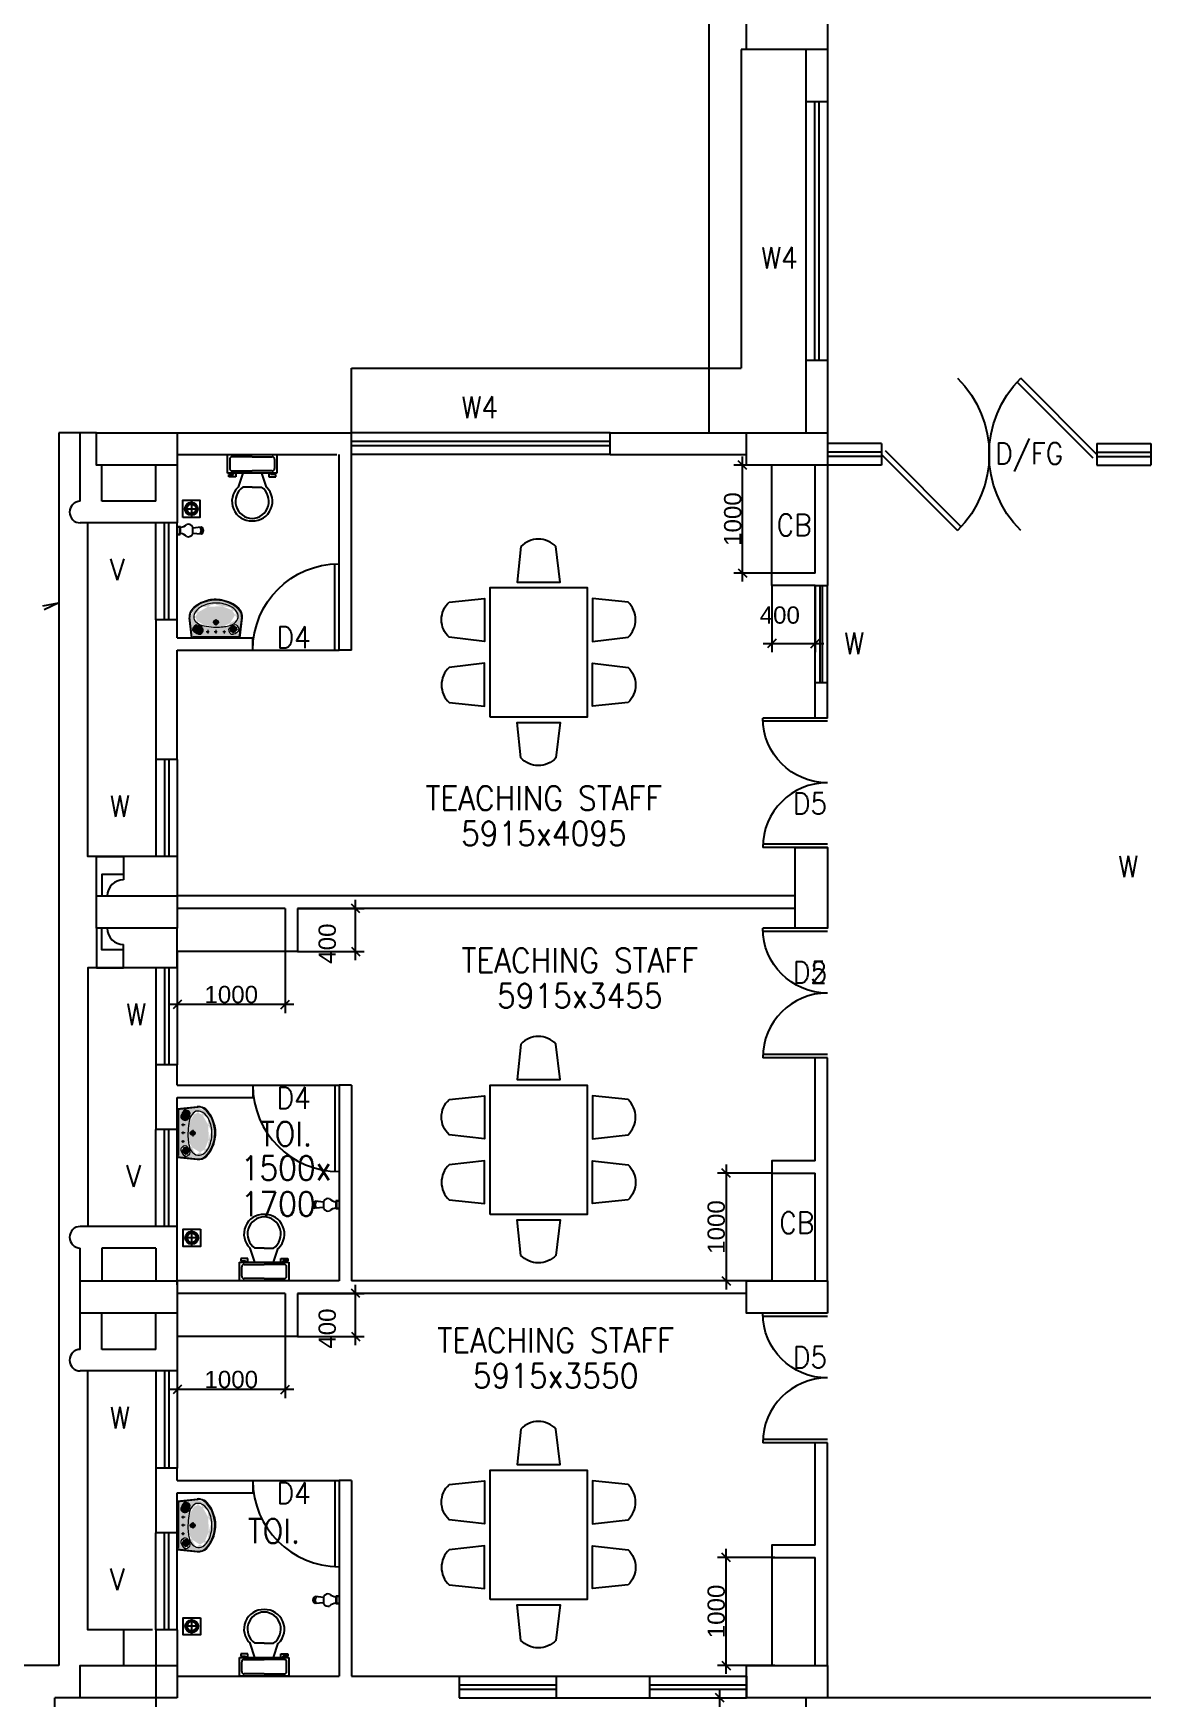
# Model space of a CAD drawing. Extents: x 10161149 to 10263331, y -3696053 to -3547728.
# Drawn here: x 10172355 to 10182655, y -3635863 to -3620428 of the extents above; entities that cross this region are included whole.
import ezdxf
from ezdxf.enums import TextEntityAlignment as Align

# ---------------------------------------------------------------- set-up
doc = ezdxf.new("R2010")
doc.units = 0
doc.header["$MEASUREMENT"] = 0
doc.header["$PDMODE"] = 35
doc.linetypes.add('DASHED', pattern=[0.75, 0.5, -0.25])
doc.layers.get('0').update_dxf_attribs({"linetype": 'CONTINUOUS'})
doc.layers.get('Defpoints').update_dxf_attribs({"linetype": 'CONTINUOUS'})
for name, color, linetype in [('25', 6, 'CONTINUOUS'), ('5', 3, 'CONTINUOUS'), ('COL', 2, 'CONTINUOUS'), ('DAS', 1, 'DASHED'), ('DIM', 8, 'CONTINUOUS'), ('dim1', 5, 'CONTINUOUS'), ('DOOR', 31, 'CONTINUOUS'), ('EWC', 5, 'CONTINUOUS'), ('Exi. Walls', 170, 'CONTINUOUS'), ('floor trap', 9, 'CONTINUOUS'), ('Furn-Hat', 145, 'CONTINUOUS'), ('soil pipe', 10, 'CONTINUOUS'), ('tap', 8, 'CONTINUOUS'), ('Toi-Euip', 8, 'CONTINUOUS'), ('TXW', 6, 'CONTINUOUS'), ('Venti', 161, 'CONTINUOUS'), ('WATERLINE', 124, 'CONTINUOUS'), ('Window', 4, 'CONTINUOUS')]:
    doc.layers.add(name, color=color, linetype=linetype)
doc.layers.add('toi-fix', color=46, linetype='CONTINUOUS', lineweight=18)
doc.styles.add('ROMANS', font='arial.ttf')
doc.styles.get("Standard").update_dxf_attribs({"font": 'romans.shx'})
doc.linetypes.add('ZIGZAG', pattern='A,0.0001,-0.2,[131,ltypeshp.shx,S=0.2,R=0,X=-0.2,Y=0],-0.4,[131,ltypeshp.shx,S=0.2,R=180,X=0.2,Y=0],-0.2', length=0.8001)
doc.dimstyles.new('int. dim', dxfattribs={"dimtxt": 160, "dimasz": 80, "dimexe": 80, "dimexo": 0, "dimgap": 10, "dimtad": 1, "dimdec": 0, "dimzin": 12, "dimdsep": 46, "dimtxsty": 'ROMANS', "dimblk": 'OBLIQUE', "dimcen": 1.5, "dimdle": 80, "dimclrd": 5, "dimclre": 5, "dimclrt": 4, "dimadec": 0, "dimazin": 0, "dimtfac": 1, "dimtdec": 0, "dimtix": 1, "dimtmove": 2, "dimatfit": 3, "dimfxl": 1, "dimtolj": 1, "dimtzin": 0, "dimlwd": -1, "dimlwe": -1, "dimarcsym": 0})

# ---------------------------------------------------------------- blocks, each defined once
blk = doc.blocks.new('_Oblique')
at = {"color": 0, "linetype": 'ByBlock', "lineweight": -2}
blk.add_line((-0.5, -0.5), (0.5, 0.5), dxfattribs=at)
blk = doc.blocks.new('*D67')
at = {"layer": 'Defpoints', "color": 0, "lineweight": -3, "transparency": 16777216}
for p in [(10178659, -3635863), (10178724, -3635863), (10178659, -3638863)]:
    blk.add_point(p, dxfattribs=at)
at = {"layer": 'dim1', "color": 5, "transparency": 16777216}
for p, q in [((10178659, -3635863), (10178804, -3635863)), ((10178724, -3638943), (10178724, -3635783)), ((10178659, -3638863), (10178804, -3638863))]:
    blk.add_line(p, q, dxfattribs=at)
at = {"layer": 'dim1', "color": 5, "transparency": 16777216, "xscale": 80, "yscale": 80, "zscale": 80}
for p, rotation in [((10178724, -3635863), 90), ((10178724, -3638863), 270)]:
    blk.add_blockref('_Oblique', p, dxfattribs=dict(at, rotation=rotation))
at = {"layer": 'dim1', "color": 4, "transparency": 16777216, "insert": (10178632, -3637363), "char_height": 160, "attachment_point": 5, "rotation": 90, "style": 'ROMANS'}
blk.add_mtext('\\A1;3000', dxfattribs=at)
blk = doc.blocks.new('*D69')
at = {"layer": 'Defpoints', "color": 0, "lineweight": -3, "transparency": 16777216}
for p in [(10173491, -3635233), (10179521, -3635863), (10179521, -3636736)]:
    blk.add_point(p, dxfattribs=at)
at = {"layer": 'dim1', "color": 5, "transparency": 16777216}
for p, q in [((10173491, -3635233), (10173491, -3636816)), ((10179521, -3635863), (10179521, -3636816)), ((10173411, -3636736), (10179601, -3636736))]:
    blk.add_line(p, q, dxfattribs=at)
at = {"layer": 'dim1', "color": 5, "transparency": 16777216, "xscale": 80, "yscale": 80, "zscale": 80, "rotation": 180}
blk.add_blockref('_Oblique', (10173491, -3636736), dxfattribs=at)
at = {"layer": 'dim1', "color": 5, "transparency": 16777216, "xscale": 80, "yscale": 80, "zscale": 80}
blk.add_blockref('_Oblique', (10179521, -3636736), dxfattribs=at)
at = {"layer": 'dim1', "color": 4, "transparency": 16777216, "insert": (10176506, -3636645), "char_height": 160, "attachment_point": 5, "style": 'ROMANS'}
blk.add_mtext('\\A1;6030', dxfattribs=at)
blk = doc.blocks.new('*D70')
at = {"layer": 'Defpoints', "color": 0, "lineweight": -3, "transparency": 16777216}
for p in [(10173691, -3632513), (10174691, -3632513), (10173691, -3633004)]:
    blk.add_point(p, dxfattribs=at)
at = {"layer": 'dim1', "color": 5, "transparency": 16777216}
for p, q in [((10173691, -3632513), (10173691, -3633084)), ((10174691, -3632513), (10174691, -3633084)), ((10174771, -3633004), (10173611, -3633004))]:
    blk.add_line(p, q, dxfattribs=at)
at = {"layer": 'dim1', "color": 5, "transparency": 16777216, "xscale": 80, "yscale": 80, "zscale": 80, "rotation": 180}
blk.add_blockref('_Oblique', (10173691, -3633004), dxfattribs=at)
at = {"layer": 'dim1', "color": 5, "transparency": 16777216, "xscale": 80, "yscale": 80, "zscale": 80}
blk.add_blockref('_Oblique', (10174691, -3633004), dxfattribs=at)
at = {"layer": 'dim1', "color": 4, "transparency": 16777216, "insert": (10174191, -3632913), "char_height": 160, "attachment_point": 5, "style": 'ROMANS'}
blk.add_mtext('\\A1;1000', dxfattribs=at)
blk = doc.blocks.new('*D71')
at = {"layer": 'Defpoints', "color": 0, "lineweight": -3, "transparency": 16777216}
for p in [(10174806, -3632113), (10175345, -3632113), (10174806, -3632513)]:
    blk.add_point(p, dxfattribs=at)
at = {"layer": 'dim1', "color": 5, "transparency": 16777216}
for p, q in [((10174806, -3632113), (10175425, -3632113)), ((10175345, -3632593), (10175345, -3632033)), ((10174806, -3632513), (10175425, -3632513))]:
    blk.add_line(p, q, dxfattribs=at)
at = {"layer": 'dim1', "color": 5, "transparency": 16777216, "xscale": 80, "yscale": 80, "zscale": 80}
for p, rotation in [((10175345, -3632113), 90), ((10175345, -3632513), 270)]:
    blk.add_blockref('_Oblique', p, dxfattribs=dict(at, rotation=rotation))
at = {"layer": 'dim1', "color": 4, "transparency": 16777216, "insert": (10175082, -3632440), "char_height": 160, "attachment_point": 5, "rotation": 90, "style": 'ROMANS'}
blk.add_mtext('\\A1;400', dxfattribs=at)
blk = doc.blocks.new('WINP')
at = {"layer": 'Window'}
for p, q in [((0, 0), (0, 1)), ((0, 1), (1, 1)), ((1, 0), (1, 1)), ((0, 0.6), (1, 0.6)), ((0, 0.4), (1, 0.4)), ((0, 0), (1, 0))]:
    blk.add_line(p, q, dxfattribs=at)
blk = doc.blocks.new('VENTP')
at = {"layer": 'Venti'}
for p, q in [((0, 0), (0, 1)), ((0, 1), (1, 1)), ((1, 0), (1, 1)), ((0, 0), (1, 0))]:
    blk.add_line(p, q, dxfattribs=at)
at = {"layer": 'Venti', "ltscale": 2}
for p, q in [((0, 0.6), (1, 0.6)), ((0, 0.4), (1, 0.4))]:
    blk.add_line(p, q, dxfattribs=at)
blk = doc.blocks.new('DOORP')
at = {"layer": 'DOOR'}
for p, q in [((0, 0), (0, 1)), ((0.05, 0), (0.05, 0.999))]:
    blk.add_line(p, q, dxfattribs=at)
at = {"layer": 'DOOR', "color": 145}
blk.add_arc((0, 0), 1, 0, 90, dxfattribs=at)
blk = doc.blocks.new('*D72')
at = {"layer": 'Defpoints', "color": 0, "lineweight": -3, "transparency": 16777216}
for p in [(10173691, -3628943), (10174691, -3628943), (10173691, -3629434)]:
    blk.add_point(p, dxfattribs=at)
at = {"layer": 'dim1', "color": 5, "transparency": 16777216}
for p, q in [((10173691, -3628943), (10173691, -3629514)), ((10174691, -3628943), (10174691, -3629514)), ((10174771, -3629434), (10173611, -3629434))]:
    blk.add_line(p, q, dxfattribs=at)
at = {"layer": 'dim1', "color": 5, "transparency": 16777216, "xscale": 80, "yscale": 80, "zscale": 80, "rotation": 180}
blk.add_blockref('_Oblique', (10173691, -3629434), dxfattribs=at)
at = {"layer": 'dim1', "color": 5, "transparency": 16777216, "xscale": 80, "yscale": 80, "zscale": 80}
blk.add_blockref('_Oblique', (10174691, -3629434), dxfattribs=at)
at = {"layer": 'dim1', "color": 4, "transparency": 16777216, "insert": (10174191, -3629343), "char_height": 160, "attachment_point": 5, "style": 'ROMANS'}
blk.add_mtext('\\A1;1000', dxfattribs=at)
blk = doc.blocks.new('*D73')
at = {"layer": 'Defpoints', "color": 0, "lineweight": -3, "transparency": 16777216}
for p in [(10174806, -3628543), (10175345, -3628543), (10174806, -3628943)]:
    blk.add_point(p, dxfattribs=at)
at = {"layer": 'dim1', "color": 5, "transparency": 16777216}
for p, q in [((10174806, -3628543), (10175425, -3628543)), ((10175345, -3629023), (10175345, -3628463)), ((10174806, -3628943), (10175425, -3628943))]:
    blk.add_line(p, q, dxfattribs=at)
at = {"layer": 'dim1', "color": 5, "transparency": 16777216, "xscale": 80, "yscale": 80, "zscale": 80}
for p, rotation in [((10175345, -3628543), 90), ((10175345, -3628943), 270)]:
    blk.add_blockref('_Oblique', p, dxfattribs=dict(at, rotation=rotation))
at = {"layer": 'dim1', "color": 4, "transparency": 16777216, "insert": (10175082, -3628870), "char_height": 160, "attachment_point": 5, "rotation": 90, "style": 'ROMANS'}
blk.add_mtext('\\A1;400', dxfattribs=at)
blk = doc.blocks.new('BLK')
at = {"layer": 'DIM', "color": 6}
blk.add_line((-1, 0), (0, 0), dxfattribs=at)
at = {"layer": 'DIM'}
blk.add_line((0, 0), (-0.97, -0.26), dxfattribs=at)
blk = doc.blocks.new('*D74')
at = {"layer": 'Defpoints', "color": 0, "lineweight": -3, "transparency": 16777216}
for p in [(10178782, -3634563), (10179232, -3634563), (10179232, -3635563)]:
    blk.add_point(p, dxfattribs=at)
at = {"layer": 'dim1', "color": 5, "transparency": 16777216}
for p, q in [((10179232, -3634563), (10178702, -3634563)), ((10178782, -3635643), (10178782, -3634483)), ((10179232, -3635563), (10178702, -3635563))]:
    blk.add_line(p, q, dxfattribs=at)
at = {"layer": 'dim1', "color": 5, "transparency": 16777216, "xscale": 80, "yscale": 80, "zscale": 80}
for p, rotation in [((10178782, -3634563), 90), ((10178782, -3635563), 270)]:
    blk.add_blockref('_Oblique', p, dxfattribs=dict(at, rotation=rotation))
at = {"layer": 'dim1', "color": 4, "transparency": 16777216, "insert": (10178690, -3635063), "char_height": 160, "attachment_point": 5, "rotation": 90, "style": 'ROMANS'}
blk.add_mtext('\\A1;1000', dxfattribs=at)
blk = doc.blocks.new('*D76')
at = {"layer": 'Defpoints', "color": 0, "lineweight": -3, "transparency": 16777216}
for p in [(10179206, -3630998), (10178782, -3631998), (10179206, -3631998)]:
    blk.add_point(p, dxfattribs=at)
at = {"layer": 'dim1', "color": 5, "transparency": 16777216}
for p, q in [((10178782, -3630918), (10178782, -3632078)), ((10179206, -3630998), (10178702, -3630998)), ((10179206, -3631998), (10178702, -3631998))]:
    blk.add_line(p, q, dxfattribs=at)
at = {"layer": 'dim1', "color": 5, "transparency": 16777216, "xscale": 80, "yscale": 80, "zscale": 80}
for p, rotation in [((10178782, -3630998), 90), ((10178782, -3631998), 270)]:
    blk.add_blockref('_Oblique', p, dxfattribs=dict(at, rotation=rotation))
at = {"layer": 'dim1', "color": 4, "transparency": 16777216, "insert": (10178690, -3631498), "char_height": 160, "attachment_point": 5, "rotation": 90, "style": 'ROMANS'}
blk.add_mtext('\\A1;1000', dxfattribs=at)
blk = doc.blocks.new('*D77')
at = {"layer": 'Defpoints', "color": 0, "lineweight": -3, "transparency": 16777216}
for p in [(10178934, -3624433), (10179206, -3624433), (10179206, -3625433)]:
    blk.add_point(p, dxfattribs=at)
at = {"layer": 'dim1', "color": 5, "transparency": 16777216}
for p, q in [((10179206, -3624433), (10178854, -3624433)), ((10178934, -3625513), (10178934, -3624353)), ((10179206, -3625433), (10178854, -3625433))]:
    blk.add_line(p, q, dxfattribs=at)
at = {"layer": 'dim1', "color": 5, "transparency": 16777216, "xscale": 80, "yscale": 80, "zscale": 80}
for p, rotation in [((10178934, -3624433), 90), ((10178934, -3625433), 270)]:
    blk.add_blockref('_Oblique', p, dxfattribs=dict(at, rotation=rotation))
at = {"layer": 'dim1', "color": 4, "transparency": 16777216, "insert": (10178843, -3624933), "char_height": 160, "attachment_point": 5, "rotation": 90, "style": 'ROMANS'}
blk.add_mtext('\\A1;1000', dxfattribs=at)
blk = doc.blocks.new('*D78')
at = {"layer": 'Defpoints', "color": 0, "lineweight": -3, "transparency": 16777216}
for p in [(10179206, -3625548), (10179606, -3625548), (10179606, -3626087)]:
    blk.add_point(p, dxfattribs=at)
at = {"layer": 'dim1', "color": 5, "transparency": 16777216}
for p, q in [((10179206, -3625548), (10179206, -3626167)), ((10179606, -3625548), (10179606, -3626167)), ((10179126, -3626087), (10179686, -3626087))]:
    blk.add_line(p, q, dxfattribs=at)
at = {"layer": 'dim1', "color": 5, "transparency": 16777216, "xscale": 80, "yscale": 80, "zscale": 80, "rotation": 180}
blk.add_blockref('_Oblique', (10179206, -3626087), dxfattribs=at)
at = {"layer": 'dim1', "color": 5, "transparency": 16777216, "xscale": 80, "yscale": 80, "zscale": 80}
blk.add_blockref('_Oblique', (10179606, -3626087), dxfattribs=at)
at = {"layer": 'dim1', "color": 4, "transparency": 16777216, "insert": (10179279, -3625824), "char_height": 160, "attachment_point": 5, "style": 'ROMANS'}
blk.add_mtext('\\A1;400', dxfattribs=at)
blk = doc.blocks.new('D1')
at = {"layer": '25'}
for points in [[(-1.64, 8.95), (-1.99, 5.65), (1.99, 5.65), (1.61, 8.95, 0.430136)], [(-8.3, 3.8), (-5, 4.15), (-5, 0.16), (-8.3, 0.54, -0.430136)], [(8.3, 3.8), (5, 4.15), (5, 0.16), (8.3, 0.54, 0.430136)], [(-8.3, -5.51), (-5, -5.85), (-5, -1.87), (-8.3, -2.25, 0.430136)], [(8.3, -5.51), (5, -5.85), (5, -1.87), (8.3, -2.25, -0.430136)], [(-1.64, -10.65), (-1.99, -7.35), (1.99, -7.35), (1.61, -10.65, -0.430136)]]:
    blk.add_lwpolyline(points, format="xyb", close=True, dxfattribs=at)
at = {"layer": 'DIM'}
blk.add_lwpolyline([(-4.5, -6.85), (-4.5, 5.15), (4.5, 5.15), (4.5, -6.85)], close=True, dxfattribs=at)
blk = doc.blocks.new('A$C70ED7303')
at = {"layer": 'EWC', "color": 11}
for p, q in [((0, 0), (229, 0)), ((229, 0), (229, -174)), ((-229, 0), (0, 0)), ((-229, -174), (-229, 0)), ((-207, -44), (-207, -131)), ((0, -22), (-185, -22)), ((-185, -153), (0, -153)), ((0, -22), (185, -22)), ((185, -153), (0, -153)), ((207, -44), (207, -131)), ((229, -174), (-229, -174)), ((-218, -207), (-218, -185)), ((-218, -185), (-174, -185)), ((-153, -207), (-218, -207)), ((-174, -185), (-174, -174)), ((-153, -174), (-153, -207)), ((-87, -174), (-131, -305)), ((0, -305), (-87, -305)), ((0, -305), (87, -305)), ((87, -174), (131, -305)), ((153, -174), (153, -207)), ((153, -207), (218, -207)), ((174, -185), (174, -174)), ((218, -185), (174, -185)), ((218, -207), (218, -185))]:
    blk.add_line(p, q, dxfattribs=at)
for centre, major_axis, start_param, end_param in [((-188, -41), (13.6, -13.6), 2.214297, 4.068888), ((-188, -134), (-13.6, -13.6), 5.35589, 7.21048), ((188, -41), (13.6, -13.6), 0.643501, 2.498091), ((188, -134), (-13.6, -13.6), 0.643501, 2.498091), ((-7, -436), (-128, -128), 4.686239, 7.105146), ((5, -435), (-113, -113), 4.541602, 7.039318), ((7, -436), (56, -172), -0.351019, 2.067888), ((-5, -435), (-113, -113), 0.814663, 3.31238)]:
    blk.add_ellipse(centre, major_axis=major_axis, ratio=1, start_param=start_param, end_param=end_param, dxfattribs=at)
blk = doc.blocks.new('A$C0B5D0E53')
at = {"layer": 'tap', "color": 7}
for p, q in [((0, 10.6), (0, 46.6)), ((0, 46.6), (15.3, 46.6)), ((0, 10.6), (12.3, 10.6)), ((1.3, 45), (12.3, 45)), ((1.3, 12.1), (12.3, 12.1)), ((12.3, 10.6), (12.3, 46.6)), ((12.3, 10.7), (15.3, 10.7)), ((15.3, 10.7), (15.3, 46.6)), ((70.5, 45.4), (70.5, 11.9)), ((70.5, 41), (110.5, 44.7)), ((70.5, 16.2), (110.5, 12.2))]:
    blk.add_line(p, q, dxfattribs=at)
for centre, radius, start, end in [((2.5, 42.7), 2.66, 117.10999, 161.72934), ((2.5, 14.5), 2.66, 198.27066, 242.89001), ((8.1, 99), 56.2, 277.35802, 310.42145), ((8.1, -41.8), 56.2, 49.57855, 82.64198), ((51.6, 36.7), 20.8, 24.72591, 109.75439), ((51.6, 20.6), 20.8, 250.24561, 335.27409), ((93.9, 28.5), 17.7, 301.8025, 58.51861), ((103.5, 28.5), 17.7, 293.44996, 66.55004)]:
    blk.add_arc(centre, radius, start, end, dxfattribs=at)
blk = doc.blocks.new('FT')
at = {"layer": 'floor trap', "color": 7}
for p, q in [((0, 40), (10, 40)), ((16.3, 40), (63.8, 40)), ((40, 16.3), (40, 63.7)), ((70, 40), (80, 40))]:
    blk.add_line(p, q, dxfattribs=at)
at = {"layer": 'floor trap', "color": 7, "ltscale": 100}
blk.add_lwpolyline([(80, 0), (0, 0), (0, 80), (80, 80)], close=True, dxfattribs=at)
at = {"layer": 'floor trap', "color": 7}
for radius in [30, 23.7, 21.9]:
    blk.add_circle((40, 40), radius, dxfattribs=at)
blk = doc.blocks.new('2')
at = {"layer": 'Furn-Hat'}
h = blk.add_hatch(color=200, dxfattribs=at)
h.set_gradient(color1=(176, 43, 238), color2=(222, 165, 248), one_color=1, tint=0.81, name='SPHERICAL')
edge = h.paths.add_edge_path()
edge.add_ellipse((0.83, 2.39), major_axis=(0, 2.74), ratio=1, start_angle=253.1333, end_angle=282.8458)
edge.add_ellipse((0.66, 2.28), major_axis=(0, 2.87), ratio=1, start_angle=226.9131, end_angle=256.353, ccw=False)
edge.add_ellipse((1.97, 1.03), major_axis=(0, 1.06), ratio=1, start_angle=191.403, end_angle=227.6151, ccw=False)
edge.add_ellipse((1.95, 0.79), major_axis=(-0.001, 0.832), ratio=1, start_angle=172.9435, end_angle=196.7003, ccw=False)
edge.add_line((1.85, -0.04), (0, 0.17))
edge.add_ellipse((-0.15, 0.37), major_axis=(0, 0.247), ratio=1, start_angle=216.2128, end_angle=239.0995)
edge.add_line((0.07, 0.24), (1.91, 0.03))
edge.add_ellipse((1.98, 0.81), major_axis=(0, 0.781), ratio=1, start_angle=174.8376, end_angle=213.1867)
edge.add_ellipse((1.82, 1.24), major_axis=(0, 1.23), ratio=1, start_angle=208.7339, end_angle=238.1069)
edge.add_ellipse((1.35, 1.89), major_axis=(0, 2), ratio=1, start_angle=229.2631, end_angle=252.9591)
edge.add_ellipse((0.45, 2.43), major_axis=(0, 3.03), ratio=1, start_angle=248.1478, end_angle=293.8025)
edge.add_ellipse((0.67, 2.61), major_axis=(0, 2.75), ratio=1, start_angle=292.3386, end_angle=313.7886)
edge.add_ellipse((1.96, 3.88), major_axis=(0.001, 0.944), ratio=1, start_angle=311.9795, end_angle=362.8452)
edge.add_line((1.91, 4.83), (0.06, 4.62))
edge.add_ellipse((-0.22, 4.44), major_axis=(0, 0.335), ratio=1, start_angle=301.9908, end_angle=318.3316)
edge.add_line((0, 4.69), (1.85, 4.9))
edge.add_ellipse((1.98, 3.91), major_axis=(0, 0.995), ratio=1, start_angle=311.3713, end_angle=367.5939, ccw=False)
edge.add_ellipse((0.6, 2.54), major_axis=(0, 2.94), ratio=1, start_angle=278.9603, end_angle=313.5987, ccw=False)
h = blk.add_hatch(color=201, dxfattribs=at)
h.set_gradient(color1=(213, 142, 246), color2=(222, 165, 248), one_color=1, tint=0.81, name='SPHERICAL')
edge = h.paths.add_edge_path()
edge.add_ellipse((-0.22, 4.44), major_axis=(0, 0.335), ratio=1, start_angle=279.6212, end_angle=301.9908)
edge.add_line((0.06, 4.62), (1.91, 4.83))
edge.add_ellipse((1.96, 3.88), major_axis=(0.001, 0.944), ratio=1, start_angle=311.9795, end_angle=362.8452, ccw=False)
edge.add_ellipse((0.67, 2.61), major_axis=(0, 2.75), ratio=1, start_angle=292.3386, end_angle=313.7886, ccw=False)
edge.add_ellipse((0.45, 2.43), major_axis=(0, 3.03), ratio=1, start_angle=248.1478, end_angle=293.8025, ccw=False)
edge.add_ellipse((1.35, 1.89), major_axis=(0, 2), ratio=1, start_angle=229.2631, end_angle=252.9591, ccw=False)
edge.add_ellipse((1.82, 1.24), major_axis=(0, 1.23), ratio=1, start_angle=208.7339, end_angle=238.1069, ccw=False)
edge.add_ellipse((1.98, 0.81), major_axis=(0, 0.781), ratio=1, start_angle=174.8376, end_angle=213.1867, ccw=False)
edge.add_line((1.91, 0.03), (0.07, 0.24))
edge.add_ellipse((-0.15, 0.37), major_axis=(0, 0.247), ratio=1, start_angle=239.0995, end_angle=258.8462)
edge.add_line((0.1, 0.32), (0.11, 4.5))
edge = h.paths.add_edge_path(flags=16)
edge.add_ellipse((0.54, 1.68), major_axis=(0.0002, 0.0643), ratio=1, start_angle=0, end_angle=360, ccw=False)
edge = h.paths.add_edge_path(flags=16)
edge.add_ellipse((0.75, 0.77), major_axis=(0.001, 0.492), ratio=1, start_angle=372.9151, end_angle=415.0496)
edge.add_ellipse((0.66, 0.93), major_axis=(0, 0.34), ratio=1, start_angle=68.6534, end_angle=118.0903)
edge.add_ellipse((1.55, 1.19), major_axis=(0, 1.26), ratio=1, start_angle=109.4436, end_angle=129.259)
edge.add_ellipse((0.76, 0.48), major_axis=(0, 0.207), ratio=1, start_angle=116.7852, end_angle=207.4853)
edge.add_ellipse((0.68, 0.84), major_axis=(0.003, 0.569), ratio=1, start_angle=198.6155, end_angle=235.2982)
edge.add_ellipse((1.01, 0.63), major_axis=(0, 0.179), ratio=1, start_angle=230.4595, end_angle=309.5311)
edge.add_arc((1.2, 0.8), 0.086, 143.8926, 223.9597, ccw=False)
edge.add_arc((1.21, 0.82), 0.0872, 59.6713, 155.4896, ccw=False)
edge.add_ellipse((2.73, 1.67), major_axis=(0, 1.67), ratio=1, start_angle=108.7156, end_angle=120.4399)
edge.add_ellipse((2.03, 1.15), major_axis=(0, 0.801), ratio=1, start_angle=113.6541, end_angle=156.3424)
edge.add_ellipse((1.91, 1.34), major_axis=(0, 0.947), ratio=1, start_angle=167.3152, end_angle=194.3844)
edge.add_ellipse((1.73, 1.61), major_axis=(0, 1.26), ratio=1, start_angle=199.4142, end_angle=242.3113)
edge.add_ellipse((0.73, 2.3), major_axis=(0, 2.47), ratio=1, start_angle=238.946, end_angle=269.4836)
edge.add_ellipse((0.23, 2.48), major_axis=(0, 2.98), ratio=1, start_angle=266.1625, end_angle=294.5971)
edge.add_ellipse((1.64, 3.2), major_axis=(0, 1.4), ratio=1, start_angle=291.6011, end_angle=328.054)
edge.add_ellipse((2, 3.79), major_axis=(0, 0.709), ratio=1, start_angle=327.5861, end_angle=383.2162)
edge.add_ellipse((2.18, 3.44), major_axis=(0, 1.1), ratio=1, start_angle=384.9893, end_angle=432.0066)
edge.add_arc((1.21, 4.06), 0.0773, 202.0693, 284.8477, ccw=False)
edge.add_arc((1.2, 4.08), 0.086, 136.0403, 216.1074, ccw=False)
edge.add_ellipse((1.01, 4.25), major_axis=(0, 0.179), ratio=1, start_angle=230.4689, end_angle=309.5405)
edge.add_ellipse((0.68, 4.04), major_axis=(-0.003, 0.569), ratio=1, start_angle=304.7018, end_angle=341.3845)
edge.add_ellipse((0.76, 4.4), major_axis=(0, 0.207), ratio=1, start_angle=332.4116, end_angle=423.1117)
edge.add_ellipse((1.55, 3.69), major_axis=(0.01, 1.26), ratio=1, start_angle=411.1189, end_angle=430.9342)
edge.add_ellipse((0.66, 3.95), major_axis=(0, 0.34), ratio=1, start_angle=61.9097, end_angle=111.3466)
edge.add_ellipse((0.75, 4.11), major_axis=(0.003, 0.492), ratio=1, start_angle=125.3669, end_angle=167.5014)
edge.add_ellipse((0.73, 3.94), major_axis=(0, 0.319), ratio=1, start_angle=163.9108, end_angle=209.8663)
edge.add_ellipse((1.14, 3.59), major_axis=(-0.002, 0.268), ratio=1, start_angle=387.9183, end_angle=433.2607, ccw=False)
edge.add_ellipse((1.07, 3.77), major_axis=(0, 0.0739), ratio=1, start_angle=281.3136, end_angle=401.6955, ccw=False)
edge.add_ellipse((2.18, 3.44), major_axis=(0, 1.1), ratio=1, start_angle=432.0066, end_angle=441.9912)
edge.add_ellipse((3.97, 2.89), major_axis=(0, 2.96), ratio=1, start_angle=436.108, end_angle=445.7027)
edge.add_ellipse((8.3, 2.4), major_axis=(0, 7.32), ratio=1, start_angle=444.4585, end_angle=449.7636)
edge.add_ellipse((8.98, 2.78), major_axis=(0.01, 8.01), ratio=1, start_angle=92.5395, end_angle=98.8367)
edge.add_ellipse((2.73, 1.67), major_axis=(0, 1.67), ratio=1, start_angle=94.0582, end_angle=108.7156)
edge.add_ellipse((1.07, 1.13), major_axis=(-0.0003, 0.0855), ratio=1, start_angle=142.4726, end_angle=276.6239, ccw=False)
edge.add_ellipse((1.14, 1.3), major_axis=(0.002, 0.268), ratio=1, start_angle=106.7393, end_angle=152.0817, ccw=False)
edge.add_ellipse((0.73, 0.94), major_axis=(-0.001, 0.319), ratio=1, start_angle=329.9021, end_angle=375.8576)
edge = h.paths.add_edge_path(flags=16)
edge.add_ellipse((0.54, 2.42), major_axis=(0.0008, 0.0643), ratio=1, start_angle=0, end_angle=360, ccw=False)
edge = h.paths.add_edge_path(flags=0)
edge.add_ellipse((1.43, 2.44), major_axis=(0, 0.216), ratio=1, start_angle=0, end_angle=360, ccw=False)
edge = h.paths.add_edge_path(flags=0)
edge.add_ellipse((1.43, 2.44), major_axis=(-0.001, 0.155), ratio=1, start_angle=0, end_angle=360, ccw=False)
edge = h.paths.add_edge_path(flags=0)
edge.add_ellipse((1.43, 2.44), major_axis=(0, 0.109), ratio=1, start_angle=0, end_angle=360, ccw=False)
edge = h.paths.add_edge_path(flags=16)
edge.add_ellipse((0.54, 3.22), major_axis=(0.0002, 0.0643), ratio=1, start_angle=0, end_angle=360, ccw=False)
h = blk.add_hatch(color=200, dxfattribs=at)
h.set_gradient(color1=(176, 43, 238), color2=(222, 165, 248), one_color=1, tint=0.81, name='INVCYLINDER')
edge = h.paths.add_edge_path()
edge.add_ellipse((-0.15, 0.37), major_axis=(0, 0.247), ratio=1, start_angle=239.0995, end_angle=258.8462, ccw=False)
edge.add_line((0.07, 0.24), (0, 0.25))
edge.add_line((0, 0.25), (0, 4.61))
edge.add_line((0, 4.61), (0.06, 4.62))
edge.add_ellipse((-0.22, 4.44), major_axis=(0, 0.335), ratio=1, start_angle=279.6212, end_angle=301.9908, ccw=False)
edge.add_line((0.11, 4.5), (0.1, 0.32))
h = blk.add_hatch(color=254, dxfattribs=at)
h.set_gradient(color1=(234, 198, 250), color2=(223, 166, 247), one_color=1, tint=0.81, name='SPHERICAL')
edge = h.paths.add_edge_path()
edge.add_ellipse((1.07, 3.77), major_axis=(0, 0.0739), ratio=1, start_angle=281.3136, end_angle=401.6955)
edge.add_ellipse((1.14, 3.59), major_axis=(-0.002, 0.268), ratio=1, start_angle=387.9183, end_angle=433.2607)
edge.add_ellipse((0.73, 3.94), major_axis=(0, 0.319), ratio=1, start_angle=163.9108, end_angle=209.8663, ccw=False)
edge.add_ellipse((0.75, 4.11), major_axis=(0.003, 0.492), ratio=1, start_angle=125.3669, end_angle=167.5014, ccw=False)
edge.add_ellipse((0.66, 3.95), major_axis=(0, 0.34), ratio=1, start_angle=61.9097, end_angle=111.3466, ccw=False)
edge.add_ellipse((1.55, 3.69), major_axis=(0.01, 1.26), ratio=1, start_angle=411.1189, end_angle=430.9342, ccw=False)
edge.add_ellipse((0.76, 4.4), major_axis=(0, 0.207), ratio=1, start_angle=332.4116, end_angle=423.1117, ccw=False)
edge.add_ellipse((0.68, 4.04), major_axis=(-0.003, 0.569), ratio=1, start_angle=304.7018, end_angle=341.3845, ccw=False)
edge.add_ellipse((1.01, 4.25), major_axis=(0, 0.179), ratio=1, start_angle=230.4689, end_angle=309.5405, ccw=False)
edge.add_arc((1.2, 4.08), 0.086, 136.0403, 216.1074)
edge.add_arc((1.21, 4.06), 0.0773, 202.0693, 284.8477)
edge.add_ellipse((2.18, 3.44), major_axis=(0, 1.1), ratio=1, start_angle=384.9893, end_angle=432.0066)
h = blk.add_hatch(color=254, dxfattribs=at)
h.set_gradient(color1=(234, 198, 250), color2=(223, 166, 247), one_color=1, tint=0.81, name='SPHERICAL')
edge = h.paths.add_edge_path()
edge.add_ellipse((1.64, 3.2), major_axis=(0, 1.4), ratio=1, start_angle=291.6011, end_angle=328.054)
edge.add_ellipse((0.23, 2.48), major_axis=(0, 2.98), ratio=1, start_angle=266.1625, end_angle=294.5971, ccw=False)
edge.add_ellipse((0.73, 2.3), major_axis=(0, 2.47), ratio=1, start_angle=238.946, end_angle=269.4836, ccw=False)
edge.add_ellipse((1.73, 1.61), major_axis=(0, 1.26), ratio=1, start_angle=199.4142, end_angle=242.3113, ccw=False)
edge.add_ellipse((1.91, 1.34), major_axis=(0, 0.947), ratio=1, start_angle=167.3152, end_angle=194.3844, ccw=False)
edge.add_ellipse((2.03, 1.15), major_axis=(0, 0.801), ratio=1, start_angle=113.6541, end_angle=156.3424, ccw=False)
edge.add_ellipse((2.73, 1.67), major_axis=(0, 1.67), ratio=1, start_angle=94.0582, end_angle=120.4399, ccw=False)
edge.add_ellipse((8.98, 2.78), major_axis=(0.01, 8.01), ratio=1, start_angle=92.5395, end_angle=98.8367, ccw=False)
edge.add_ellipse((8.3, 2.4), major_axis=(0, 7.32), ratio=1, start_angle=444.4585, end_angle=449.7636, ccw=False)
edge.add_ellipse((3.97, 2.89), major_axis=(0, 2.96), ratio=1, start_angle=436.108, end_angle=445.7027, ccw=False)
edge.add_ellipse((2.18, 3.44), major_axis=(0, 1.1), ratio=1, start_angle=384.9893, end_angle=441.9912, ccw=False)
edge.add_ellipse((2, 3.79), major_axis=(0, 0.709), ratio=1, start_angle=327.5861, end_angle=383.2162, ccw=False)
edge = h.paths.add_edge_path(flags=16)
edge.add_ellipse((1.43, 2.44), major_axis=(0, 0.216), ratio=1, start_angle=0, end_angle=360, ccw=False)
edge = h.paths.add_edge_path(flags=0)
edge.add_ellipse((1.43, 2.44), major_axis=(-0.001, 0.155), ratio=1, start_angle=0, end_angle=360, ccw=False)
edge = h.paths.add_edge_path(flags=0)
edge.add_ellipse((1.43, 2.44), major_axis=(0, 0.109), ratio=1, start_angle=0, end_angle=360, ccw=False)
h = blk.add_hatch(color=254, dxfattribs=at)
h.set_gradient(color1=(234, 198, 250), color2=(223, 166, 247), one_color=1, tint=0.81, name='SPHERICAL')
edge = h.paths.add_edge_path()
edge.add_ellipse((1.55, 1.19), major_axis=(0, 1.26), ratio=1, start_angle=109.4436, end_angle=129.259)
edge.add_ellipse((0.76, 0.48), major_axis=(0, 0.207), ratio=1, start_angle=116.7852, end_angle=207.4853)
edge.add_ellipse((0.68, 0.84), major_axis=(0.003, 0.569), ratio=1, start_angle=198.6155, end_angle=235.2982)
edge.add_ellipse((1.01, 0.63), major_axis=(0, 0.179), ratio=1, start_angle=230.4595, end_angle=309.5311)
edge.add_arc((1.2, 0.8), 0.086, 143.8926, 223.9597, ccw=False)
edge.add_arc((1.21, 0.82), 0.0872, 59.6713, 155.4896, ccw=False)
edge.add_ellipse((2.73, 1.67), major_axis=(0, 1.67), ratio=1, start_angle=108.7156, end_angle=120.4399, ccw=False)
edge.add_ellipse((1.07, 1.13), major_axis=(-0.0003, 0.0855), ratio=1, start_angle=142.4726, end_angle=276.6239, ccw=False)
edge.add_ellipse((1.14, 1.3), major_axis=(0.002, 0.268), ratio=1, start_angle=106.7393, end_angle=152.0817, ccw=False)
edge.add_ellipse((0.73, 0.94), major_axis=(-0.001, 0.319), ratio=1, start_angle=329.9021, end_angle=375.8576)
edge.add_ellipse((0.75, 0.77), major_axis=(0.001, 0.492), ratio=1, start_angle=372.9151, end_angle=415.0496)
edge.add_ellipse((0.66, 0.93), major_axis=(0, 0.34), ratio=1, start_angle=68.6534, end_angle=118.0903)
at = {"layer": 'toi-fix', "color": 7}
for p, q in [((0, 4.69), (1.85, 4.9)), ((0, 4.61), (1.91, 4.83)), ((0, 0.17), (0, 4.69)), ((0.1, 0.32), (0.11, 4.5)), ((0.67, 3.22), (0.39, 3.22)), ((0.54, 3.34), (0.54, 3.08)), ((0.72, 2.42), (0.39, 2.42)), ((0.72, 1.68), (0.39, 1.68)), ((0.54, 2.55), (0.54, 2.28)), ((0.54, 1.8), (0.54, 1.54)), ((1.73, 2.44), (1.12, 2.44)), ((1.43, 2.14), (1.43, 2.74)), ((0, 0.25), (1.91, 0.03)), ((0, 0.17), (1.85, -0.04))]:
    blk.add_line(p, q, dxfattribs=at)
at = {"layer": 'toi-fix', "color": 7, "extrusion": (0, 0, -1)}
for centre, major_axis, start_param, end_param in [((-0.22, 4.44), (0, 0.335), 0.727251, 1.402875), ((1.98, 3.91), (0, 0.995), -0.132539, 0.848731), ((1.96, 3.88), (0.001, 0.944), -0.049658, 0.838116), ((0.66, 3.95), (0, 0.34), 4.33982, 5.202657), ((0.75, 4.11), (0.003, 0.492), 3.359735, 4.09512), ((1.55, 3.69), (0.01, 1.26), -1.238036, -0.892193), ((0.54, 3.22), (0.0002, 0.0643), 3.139035, 9.42222), ((0.76, 4.4), (0, 0.207), -1.101507, 0.481509), ((0.73, 3.94), (0, 0.319), 2.620328, 3.422401), ((0.68, 4.04), (-0.003, 0.569), 0.324902, 0.965135), ((1.14, 3.59), (-0.002, 0.268), -1.278641, -0.487266), ((8.3, 2.4), (0, 7.32), -1.56667, -1.474079), ((1.07, 3.77), (0, 0.0739), -0.727724, 1.373337), ((3.97, 2.89), (0, 2.96), -1.495794, -1.328336), ((2.18, 3.44), (0, 1.1), -1.431017, -0.436146), ((1.2, 4.08), (-0.0608, 0.0608), 4.867594, 6.265028), ((1.01, 4.25), (0, 0.179), 0.880684, 2.260744), ((1.21, 4.06), (0.0547, 0.0547), 2.097053, 3.541809), ((2, 3.79), (0, 0.709), -0.405199, 0.56573), ((1.64, 3.2), (0, 1.4), 0.557563, 1.193786), ((0.67, 2.61), (0, 2.75), 0.806541, 1.180915), ((0.6, 2.54), (0, 2.94), 0.809856, 1.41441), ((0.23, 2.48), (0, 2.98), 1.141495, 1.637774), ((0.45, 2.43), (0, 3.03), 1.155365, 1.952189), ((0.54, 1.68), (0.0002, 0.0643), 3.139035, 9.42222), ((0.54, 2.42), (0.0008, 0.0643), 3.12883, 9.412015), ((8.98, 2.78), (0.01, 8.01), 4.558159, 4.668067), ((2.73, 1.67), (0, 1.67), 4.181112, 4.641559), ((1.43, 2.44), (0, 0.216), 3.141254, 9.424439), ((1.43, 2.44), (-0.001, 0.155), 3.145308, 9.428493), ((1.43, 2.44), (0, 0.109), 3.142047372431534, 9.42523267961112), ((0.66, 2.28), (0, 2.87), 1.808981, 2.322804), ((0.73, 2.3), (0, 2.47), 1.579809, 2.112792), ((0.83, 2.39), (0, 2.74), 1.346594, 1.865175), ((-0.15, 0.37), (0, 0.247), 1.765467, 2.50956), ((0.66, 0.93), (0, 0.34), 4.222121, 5.084958), ((0.75, 0.77), (0.001, 0.492), -0.960797, -0.225412), ((1.55, 1.19), (0, 1.26), 4.027191, 4.373034), ((0.76, 0.48), (0, 0.207), 2.661884, 4.2449), ((0.73, 0.94), (-0.001, 0.319), -0.276767, 0.525307), ((0.68, 0.84), (0.003, 0.569), 2.176458, 2.816691), ((1.14, 1.3), (0.002, 0.268), 3.628858, 4.420234), ((1.07, 1.13), (-0.0003, 0.0855), 1.455188, 3.796569), ((1.2, 0.8), (-0.0608, 0.0608), 4.730546, 6.12798), ((1.21, 0.82), (0.0617, 0.0617), 4.354779, 6.027124), ((1.01, 0.63), (0, 0.179), 0.880848, 2.260908), ((2.03, 1.15), (0, 0.801), 3.554495, 4.299548), ((1.91, 1.34), (0, 0.947), 2.890537, 3.362984), ((1.98, 0.81), (0, 0.781), 2.562376, 3.231693), ((1.73, 1.61), (0, 1.26), 2.054055, 2.802751), ((1.97, 1.03), (0, 1.06), 2.310552, 2.942572), ((1.82, 1.24), (0, 1.23), 2.127435, 2.640092), ((1.35, 1.89), (0, 2), 1.868215, 2.281789), ((1.95, 0.79), (-0.001, 0.832), 2.850118, 3.264751)]:
    blk.add_ellipse(centre, major_axis=major_axis, ratio=1, start_param=start_param, end_param=end_param, dxfattribs=at)

msp = doc.modelspace()

# ---------------------------------------------------------------- linework, layer by layer
at = {"layer": '25'}
for p, q in [((10179206, -3625433), (10179206, -3624433)), ((10174391, -3626148), (10175191, -3626148)), ((10174691, -3628943), (10173691, -3628943)), ((10174391, -3630183), (10175191, -3630183)), ((10179206, -3630998), (10179206, -3631998)), ((10174691, -3632513), (10173691, -3632513)), ((10174391, -3633848), (10175191, -3633848)), ((10179206, -3634563), (10179206, -3635563))]:
    msp.add_line(p, q, dxfattribs=at)
at = {"layer": '25', "linetype": 'ZIGZAG', "ltscale": 50}
msp.add_line((10182721, -3635863), (10179721, -3635863), dxfattribs=at)
at = {"layer": '25'}
for points in [[(10172941, -3628428), (10172941, -3628063), (10173191, -3628063)], [(10172941, -3628728), (10172941, -3629093), (10173191, -3629093)]]:
    msp.add_lwpolyline(points, dxfattribs=at)
at = {"layer": 'COL', "color": 2}
for points in [[(10179721, -3620578), (10178971, -3620578), (10178971, -3620278), (10179721, -3620278)], [(10173691, -3624433), (10172941, -3624433), (10172941, -3624133), (10173691, -3624133)], [(10179721, -3624433), (10178971, -3624433), (10178971, -3624133), (10179721, -3624133)], [(10179421, -3628728), (10179421, -3627978), (10179721, -3627978), (10179721, -3628728)], [(10173691, -3628728), (10172941, -3628728), (10172941, -3628428), (10173691, -3628428)], [(10173691, -3632298), (10172791, -3632298), (10172791, -3631998), (10173691, -3631998)], [(10179721, -3632298), (10178971, -3632298), (10178971, -3631998), (10179721, -3631998)], [(10173691, -3635863), (10172791, -3635863), (10172791, -3635563), (10173691, -3635563)], [(10179721, -3635863), (10178971, -3635863), (10178971, -3635563), (10179721, -3635563)]]:
    msp.add_lwpolyline(points, close=True, dxfattribs=at)
at = {"layer": 'DAS', "linetype": 'Continuous'}
for p, q in [((10178621, -3611198), (10178621, -3624133)), ((10178921, -3620578), (10178921, -3623533)), ((10178971, -3620578), (10178921, -3620578)), ((10175306, -3623533), (10178921, -3623533)), ((10175306, -3624133), (10175306, -3623533)), ((10172591, -3624133), (10172591, -3635563)), ((10172791, -3624133), (10172591, -3624133)), ((10172591, -3635563), (10171891, -3635563)), ((10172556, -3638313), (10172556, -3635863)), ((10172791, -3635863), (10172556, -3635863))]:
    msp.add_line(p, q, dxfattribs=at)
for points in [[(10173191, -3628063), (10172861, -3628063), (10172861, -3624968)], [(10173191, -3629093), (10172861, -3629093), (10172861, -3631493)], [(10173191, -3635233), (10172861, -3635233), (10172861, -3632833)]]:
    msp.add_lwpolyline(points, dxfattribs=at)
at = {"layer": 'dim1'}
for points in [[(10173191, -3628228), (10172991, -3628228), (10172991, -3628428)], [(10173191, -3628928), (10172991, -3628928), (10172991, -3628728)]]:
    msp.add_lwpolyline(points, dxfattribs=at)
at = {"layer": 'Exi. Walls'}
for p, q in [((10179521, -3620578), (10179521, -3621063)), ((10179721, -3620578), (10179721, -3621063)), ((10179521, -3623463), (10179521, -3624133)), ((10179721, -3623463), (10179721, -3624133)), ((10172941, -3624133), (10172791, -3624133)), ((10172791, -3624768), (10172791, -3624133)), ((10173691, -3624133), (10175306, -3624133)), ((10177706, -3624133), (10178971, -3624133)), ((10175306, -3626148), (10175306, -3624233)), ((10172991, -3624768), (10172991, -3624433)), ((10173491, -3624768), (10173491, -3624433)), ((10173691, -3624333), (10175171, -3624333)), ((10173691, -3624433), (10173691, -3624968)), ((10173691, -3624433), (10173691, -3624968)), ((10175191, -3626148), (10175191, -3624333)), ((10177706, -3624333), (10178971, -3624333)), ((10179606, -3625433), (10179606, -3624433)), ((10179721, -3624433), (10179721, -3625548)), ((10173491, -3624768), (10172991, -3624768)), ((10173691, -3624968), (10172791, -3624968)), ((10179206, -3625548), (10179206, -3625433)), ((10179606, -3625433), (10179206, -3625433)), ((10179606, -3625548), (10179206, -3625548)), ((10173491, -3625868), (10173491, -3627163)), ((10173691, -3626033), (10173691, -3625868)), ((10173691, -3626033), (10174391, -3626033)), ((10174391, -3626148), (10174391, -3626033)), ((10173691, -3627163), (10173691, -3626148)), ((10173691, -3626148), (10174391, -3626148)), ((10175306, -3626148), (10175191, -3626148)), ((10179606, -3626778), (10179606, -3626448)), ((10179721, -3626778), (10179721, -3626448)), ((10179721, -3626778), (10179606, -3626778)), ((10173491, -3628063), (10173191, -3628063)), ((10173191, -3628063), (10173191, -3628278)), ((10173691, -3628063), (10173691, -3628428)), ((10179421, -3628428), (10173691, -3628428)), ((10174691, -3628543), (10173691, -3628543)), ((10174691, -3628543), (10174691, -3628943)), ((10179421, -3628543), (10174806, -3628543)), ((10174806, -3628543), (10174806, -3628943)), ((10173691, -3629093), (10173691, -3628728)), ((10173191, -3629093), (10173191, -3628878)), ((10174806, -3628943), (10174691, -3628943)), ((10173491, -3629093), (10173191, -3629093)), ((10173491, -3629993), (10173491, -3630593)), ((10173691, -3630183), (10173691, -3629993)), ((10179721, -3629928), (10179606, -3629928)), ((10179606, -3630883), (10179606, -3629928)), ((10179721, -3631998), (10179721, -3629928)), ((10173691, -3630183), (10174391, -3630183)), ((10173691, -3630298), (10174391, -3630298)), ((10173691, -3630593), (10173691, -3630298)), ((10174391, -3630183), (10174391, -3630298)), ((10175306, -3630183), (10175191, -3630183)), ((10175191, -3630183), (10175191, -3631998)), ((10175306, -3630183), (10175306, -3631998)), ((10179606, -3631998), (10179606, -3630998)), ((10173691, -3631493), (10172791, -3631493)), ((10173691, -3632033), (10173691, -3631493)), ((10172791, -3631998), (10172791, -3631693)), ((10173491, -3631693), (10172991, -3631693)), ((10172991, -3631693), (10172991, -3631998)), ((10173491, -3631693), (10173491, -3631998)), ((10175191, -3631998), (10173691, -3631998)), ((10178971, -3631998), (10175306, -3631998)), ((10174691, -3632113), (10173691, -3632113)), ((10174691, -3632113), (10174691, -3632513)), ((10178971, -3632113), (10174806, -3632113)), ((10174806, -3632113), (10174806, -3632513)), ((10172791, -3632633), (10172791, -3632298)), ((10172991, -3632633), (10172991, -3632298)), ((10173491, -3632633), (10173491, -3632298)), ((10173691, -3632263), (10173691, -3632833)), ((10174806, -3632513), (10174691, -3632513)), ((10173491, -3632633), (10172991, -3632633)), ((10173491, -3632833), (10172791, -3632833)), ((10179721, -3633498), (10179606, -3633498)), ((10179606, -3634448), (10179606, -3633498)), ((10179721, -3635563), (10179721, -3633498)), ((10173491, -3633733), (10173491, -3634333)), ((10173691, -3633848), (10173691, -3633733)), ((10173691, -3633848), (10174391, -3633848)), ((10174391, -3633848), (10174391, -3633963)), ((10175306, -3633848), (10175191, -3633848)), ((10175191, -3633848), (10175191, -3635663)), ((10175306, -3633848), (10175306, -3635663)), ((10173691, -3633963), (10174391, -3633963)), ((10173691, -3634333), (10173691, -3633963)), ((10179606, -3635563), (10179606, -3634563)), ((10173461, -3635233), (10173191, -3635233)), ((10173191, -3635233), (10173191, -3635563)), ((10173691, -3635233), (10173691, -3635563)), ((10173691, -3635663), (10175191, -3635663)), ((10175306, -3635663), (10176306, -3635663)), ((10177206, -3635663), (10178071, -3635663)), ((10177206, -3635863), (10178071, -3635863))]:
    msp.add_line(p, q, dxfattribs=at)
for points in [[(10179606, -3630883), (10179206, -3630883), (10179206, -3630998), (10179606, -3630998)], [(10179606, -3634448), (10179206, -3634448), (10179206, -3634563), (10179606, -3634563)]]:
    msp.add_lwpolyline(points, dxfattribs=at)
for centre, radius, start, end in [((10172791, -3624868), 100, 90, 270), ((10173191, -3628428), 150, 90, 180), ((10173191, -3628728), 150, 180, 270), ((10172791, -3631593), 100, 90, 270), ((10172791, -3632733), 100, 90, 270)]:
    msp.add_arc(centre, radius, start, end, dxfattribs=at)

# ---------------------------------------------------------------- block references
at = {"layer": '5'}
for name, p, xscale, yscale, zscale, rotation in [('WINP', (10179721, -3621063), -2400, 200, 2400.000000000034, 90), ('DOORP', (10180221, -3624333), -999.9999999999836, 1000, 1000.000000000014, 225), ('DOORP', (10182221, -3624333), -999.9999999999836, 1000, 1000.000000000014, 45), ('WINP', (10180221, -3624233), 500, 200, 500.0000000000069, 180), ('WINP', (10182221, -3624233), -500, 200, 500.0000000000069, 180), ('WINP', (10179606, -3626448), -900, 115, 900.0000000000124, 270), ('DOORP', (10179721, -3626778), -600, 600, 600.0000000000084, 90), ('DOORP', (10179721, -3627978), 600, 600, 600.0000000000084, 90), ('DOORP', (10179721, -3628728), -600, 600, 600.0000000000084, 90), ('DOORP', (10179721, -3629928), 600, 600, 600.0000000000084, 90), ('DOORP', (10175191, -3630183), 800, 800, 800.000000000011, 180), ('DOORP', (10179721, -3632298), -600, 600, 600.0000000000084, 90), ('DOORP', (10179721, -3633498), 600, 600, 600.0000000000084, 90), ('DOORP', (10175191, -3633848), 800, 800, 800.000000000011, 180)]:
    msp.add_blockref(name, p, dxfattribs=dict(at, xscale=xscale, yscale=yscale, zscale=zscale, rotation=rotation))
for name, p, xscale, yscale, zscale in [('WINP', (10177706, -3624333), -2400, 200, 2400.000000000034), ('DOORP', (10175191, -3626148), -800, 800, 800.000000000011)]:
    msp.add_blockref(name, p, dxfattribs=dict(at, xscale=xscale, yscale=yscale, zscale=zscale))
at = {"layer": 'DIM', "linetype": 'Continuous', "xscale": 900, "yscale": 200, "zscale": 900.0000000000124, "rotation": 90}
for p in [(10173691, -3625868), (10173691, -3631493), (10173691, -3635233)]:
    msp.add_blockref('VENTP', p, dxfattribs=at)
at = {"layer": 'DIM', "xscale": -900, "yscale": 200, "zscale": 900.0000000000124}
for p, rotation in [((10173691, -3627163), 90), ((10173691, -3629093), 90), ((10173691, -3632833), 90), ((10176306, -3635663), 180), ((10178071, -3635663), 180)]:
    msp.add_blockref('WINP', p, dxfattribs=dict(at, rotation=rotation))
at = {"layer": 'dim1', "xscale": 100, "yscale": 100, "zscale": 100.0000000000014}
for p in [(10177041.6, -3626083.5), (10177041.6, -3630696.1), (10177041.6, -3634266.4)]:
    msp.add_blockref('D1', p, dxfattribs=at)
at = {"layer": 'dim1'}
for name, p, xscale, yscale, zscale, rotation in [('2', (10173804.8, -3626033), -100, 100, 100.0000000000014, 270), ('BLK', (10172591, -3625710.3), 149.9999999998388, 150, 150.0000000000021, 10.01553054300306), ('2', (10173691, -3630383.4), -100, 100, 100.0000000000014, 180), ('2', (10173691, -3634021.2), -100, 100, 100.0000000000014, 180)]:
    msp.add_blockref(name, p, dxfattribs=dict(at, xscale=xscale, yscale=yscale, zscale=zscale, rotation=rotation))
at = {"layer": 'soil pipe', "xscale": 2, "yscale": 2, "zscale": 2, "rotation": 90}
for p in [(10173905.2, -3631677.4), (10173905.2, -3635280.7)]:
    msp.add_blockref('FT', p, dxfattribs=at)
at = {"layer": 'Toi-Euip', "xscale": 2, "yscale": 2, "zscale": 2, "rotation": 270}
msp.add_blockref('FT', (10173741.2, -3624757.4), dxfattribs=at)
at = {"layer": 'Toi-Euip', "ltscale": 100, "xscale": 2, "yscale": 2, "zscale": 2}
msp.add_blockref('A$C0B5D0E53', (10173691, -3625095.7), dxfattribs=at)
at = {"layer": 'Toi-Euip', "ltscale": 100, "xscale": 2, "yscale": 2, "zscale": 2, "rotation": 180}
for p in [(10175191, -3631235.2), (10175191, -3634900.2)]:
    msp.add_blockref('A$C0B5D0E53', p, dxfattribs=at)
at = {"layer": 'toi-fix', "linetype": 'Continuous'}
msp.add_blockref('A$C70ED7303', (10174385.4, -3624333), dxfattribs=at)
at = {"layer": 'toi-fix', "linetype": 'Continuous', "rotation": 180}
msp.add_blockref('A$C70ED7303', (10174496.6, -3635663), dxfattribs=at)
at = {"layer": 'WATERLINE', "rotation": 180}
msp.add_blockref('A$C70ED7303', (10174496.6, -3631998), dxfattribs=at)

# ---------------------------------------------------------------- texts
at = {"layer": 'TXW', "width": 0.9}
for s, height, p in [('W4', 200, (10179106.2, -3622610.2)), ('W4', 200, (10176326.5, -3623996.4)), ('D/FG', 200, (10181275.9, -3624425.1)), ('CB', 200, (10179250, -3625087.2)), ('V', 200, (10173064.5, -3625500.6)), ('D4', 200, (10174612.1, -3626130.1)), ('W', 200, (10179876.1, -3626186.1)), ('W', 200, (10173064.5, -3627695.6)), ('D5', 200, (10179400.6, -3627670.3)), ('W', 200, (10182418.4, -3628254.6)), ('D2', 200, (10179400.6, -3629235.6)), ('D5', 200, (10179400.6, -3629235.6)), ('W', 200, (10173216.4, -3629625.6)), ('D4', 200, (10174612.1, -3630400.9)), ('TOI.', 225, (10174456.3, -3630746.7)), ('V', 200, (10173216.4, -3631125.6)), ('1500x', 225, (10174279.2, -3631063.8)), ('1700', 225, (10174279.2, -3631396.6)), ('CB', 200, (10179274.1, -3631558.6)), ('D5', 200, (10179400.6, -3632805.6)), ('W', 200, (10173064.5, -3633365.6)), ('D4', 200, (10174612.1, -3634065.9)), ('TOI.', 225, (10174344.1, -3634430.5)), ('V', 200, (10173064.5, -3634865.6))]:
    msp.add_text(s, height=height, dxfattribs=at).set_placement(p)
for s, p in [('TEACHING STAFF', (10177091.1, -3627520.8)), ('5915x4095', (10177091.1, -3627847.7)), ('TEACHING STAFF', (10177424.6, -3629025.6)), ('5915x3455', (10177424.6, -3629352.6)), ('TEACHING STAFF', (10177200.4, -3632550)), ('5915x3550', (10177200.4, -3632877))]:
    msp.add_text(s, height=225, dxfattribs=at).set_placement(p, align=Align.MIDDLE)

# ---------------------------------------------------------------- dimensions: what is measured, and where the dimension line sits
at = {"layer": 'dim1'}
for base, p1, p2, angle, text, picture, middle in [((10178934.4, -3624433), (10179206, -3625433), (10179206, -3624433), 90, '1000', '*D77', (10178842.7, -3624933)), ((10173691, -3629434.4), (10174691, -3628943), (10173691, -3628943), 180, '1000', '*D72', (10174191, -3629342.7)), ((10178781.8, -3631998), (10179206, -3630998), (10179206, -3631998), 90, '1000', '*D76', (10178690.1, -3631498)), ((10173691, -3633004.4), (10174691, -3632513), (10173691, -3632513), 180, '1000', '*D70', (10174191, -3632912.7)), ((10178781.8, -3634563), (10179232.4, -3635563), (10179232.4, -3634563), 270, '1000', '*D74', (10178690.1, -3635063)), ((10178723.6, -3635863), (10178658.5, -3638863), (10178658.5, -3635863), 90, '3000', '*D67', (10178631.9, -3637363))]:
    dim = msp.add_linear_dim(base=base, p1=p1, p2=p2, angle=angle, text=text, dimstyle='int. dim', dxfattribs=at)
    dim.commit()
    dim.dimension.update_dxf_attribs({"geometry": picture, "text_midpoint": middle})
dim = msp.add_linear_dim(base=(10179606, -3626086.9), p1=(10179206, -3625548), p2=(10179606, -3625548), text='400', dimstyle='int. dim', dxfattribs=at)
dim.commit()
dim.dimension.update_dxf_attribs({"geometry": '*D78', "text_midpoint": (10179279.1, -3625824.4), "dimtype": 160})
for base, p1, p2, picture, middle in [((10175344.9, -3628543), (10174806, -3628943), (10174806, -3628543), '*D73', (10175082.4, -3628869.9)), ((10175344.9, -3632113), (10174806, -3632513), (10174806, -3632113), '*D71', (10175082.4, -3632439.9))]:
    dim = msp.add_linear_dim(base=base, p1=p1, p2=p2, angle=90, text='400', dimstyle='int. dim', dxfattribs=at)
    dim.commit()
    dim.dimension.update_dxf_attribs({"geometry": picture, "text_midpoint": middle, "dimtype": 160})
dim = msp.add_linear_dim(base=(10179521, -3636736.2), p1=(10173491, -3635233), p2=(10179521, -3635863), text='6030', dimstyle='int. dim', dxfattribs=at)
dim.commit()
dim.dimension.update_dxf_attribs({"geometry": '*D69', "text_midpoint": (10176506, -3636644.5)})

doc.saveas('drawing.dxf')
